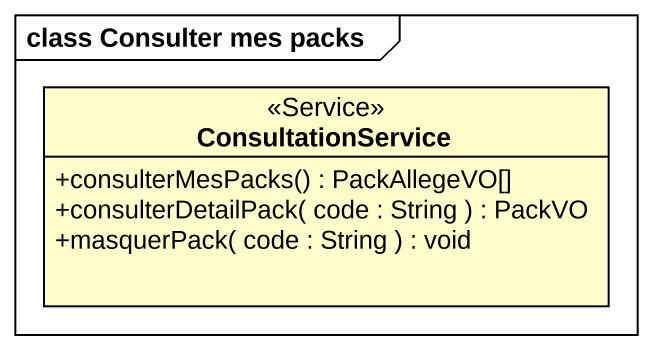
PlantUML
@startuml
mainframe class Consulter mes packs
hide circle
hide empty members
skinparam classAttributeIconSize 0
class ConsultationService <<Service>> {
  +consulterMesPacks() : PackAllegeVO[]
  +consulterDetailPack( code : String ) : PackVO
  +masquerPack( code : String ) : void
}
@enduml
